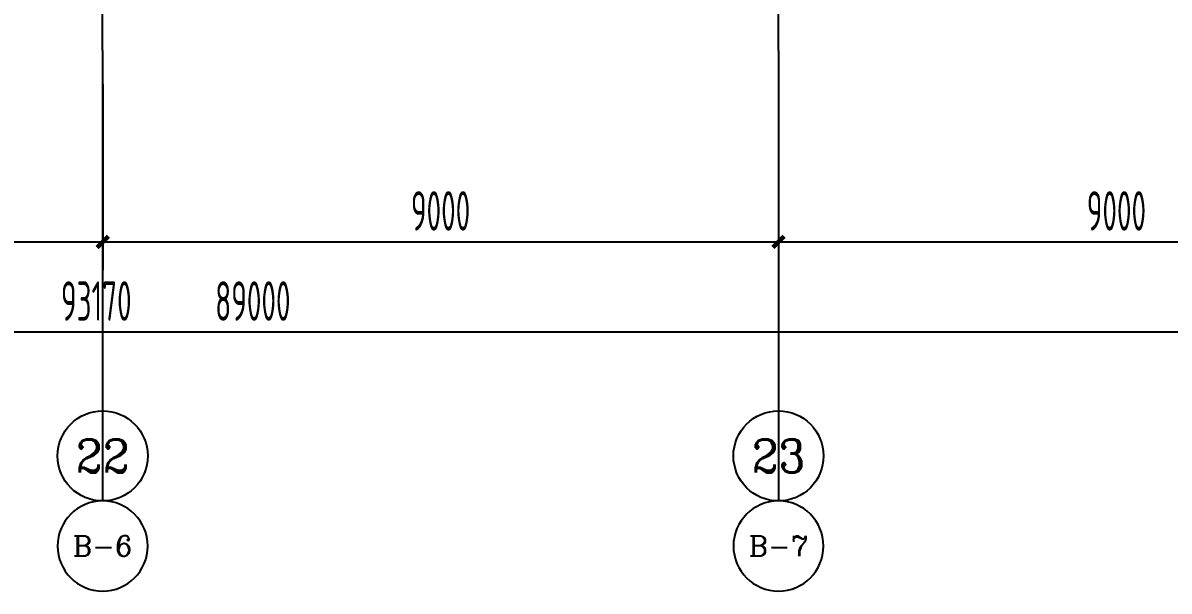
# Model space of a CAD drawing. Extents: x -473190 to 2138458, y -81875 to 2633646.
# Drawn here: x 1308253 to 1323516, y 134599 to 142165 of the extents above; entities that cross this region are included whole.
import ezdxf
from ezdxf.enums import TextEntityAlignment as Align

# ---------------------------------------------------------------- set-up
doc = ezdxf.new("R2010")
doc.units = 0
doc.header["$LTSCALE"] = 1000
doc.linetypes.add('DOTE', pattern=[2.42, 2, -0.2, 0.02, -0.2])
for name, color, linetype in [('AXIS', 3, 'Continuous'), ('AXIS_TEXT', 7, 'Continuous'), ('DOTE', 1, 'DOTE')]:
    doc.layers.add(name, color=color, linetype=linetype)
doc.styles.add('_TCH_AXIS', font='COMPLEX', dxfattribs={"bigfont": 'GBCBIG'})
doc.styles.add('_TCH_DIM_T3', font='tssdeng.shx', dxfattribs={"width": 0.564706, "bigfont": '@@@tssdchn.shx'})
doc.styles.add('COMPLEX', font='COMPLEX.shx', dxfattribs={"width": 0.65})
doc.dimstyles.new('_TCH_ARCH&&150', dxfattribs={"dimtxt": 525, "dimasz": 150, "dimexe": 375, "dimexo": 450, "dimgap": 150, "dimtad": 1, "dimdec": 0, "dimzin": 0, "dimdsep": 46, "dimtxsty": '_TCH_DIM_T3', "dimblk": 'ARCHTICK', "dimcen": 0.09, "dimclrt": 7, "dimazin": 2, "dimtfac": 1, "dimtdec": 0, "dimtix": 1, "dimtmove": 2, "dimatfit": 3, "dimfxl": 0, "dimtolj": 1, "dimtzin": 0, "dimarcsym": 0})

# ---------------------------------------------------------------- blocks, each defined once
blk = doc.blocks.new('_AXISO')
blk.add_circle((0, 0), 0.5)
at = {"layer": 'AXIS_TEXT', "style": 'COMPLEX', "width": 1.041667}
blk.add_attdef('A', text='', height=0.56, dxfattribs=at).set_placement((-0.25, -0.28), (0.25, -0.28), align=Align.FIT)
blk = doc.blocks.new('_ArchTick')
at = {"color": 0, "linetype": 'ByBlock', "const_width": 0.4}
blk.add_lwpolyline([(-0.5, -0.5), (0.5, 0.5)], dxfattribs=at)
blk = doc.blocks.new('*D3418')
at = {"layer": 'AXIS', "color": 0, "lineweight": -2, "transparency": 16777216}
for p, q in [((1302815, 141349), (1302815, 138874)), ((1309315, 141349), (1309315, 138874)), ((1302815, 139249), (1309315, 139249))]:
    blk.add_line(p, q, dxfattribs=at)
at = {"layer": 'Defpoints', "color": 0, "transparency": 16777216}
for p in [(1302815, 141799), (1309315, 141799), (1309315, 139249)]:
    blk.add_point(p, dxfattribs=at)
at = {"layer": 'AXIS', "color": 0, "lineweight": -2, "transparency": 16777216, "xscale": 150, "yscale": 150, "zscale": 150, "rotation": 180}
blk.add_blockref('_ArchTick', (1302815, 139249), dxfattribs=at)
at = {"layer": 'AXIS', "color": 0, "lineweight": -2, "transparency": 16777216, "xscale": 150, "yscale": 150, "zscale": 150}
blk.add_blockref('_ArchTick', (1309315, 139249), dxfattribs=at)
at = {"layer": 'AXIS', "color": 7, "transparency": 16777216, "insert": (1306065, 139661), "char_height": 525, "attachment_point": 5, "style": '_TCH_DIM_T3'}
blk.add_mtext('\\A1;6500', dxfattribs=at)
blk = doc.blocks.new('*D3419')
at = {"layer": 'AXIS', "color": 0, "lineweight": -2, "transparency": 16777216}
for p, q in [((1309315, 141349), (1309315, 138874)), ((1318315, 141349), (1318315, 138874)), ((1309315, 139249), (1318315, 139249))]:
    blk.add_line(p, q, dxfattribs=at)
at = {"layer": 'Defpoints', "color": 0, "transparency": 16777216}
for p in [(1309315, 141799), (1318315, 141799), (1318315, 139249)]:
    blk.add_point(p, dxfattribs=at)
at = {"layer": 'AXIS', "color": 0, "lineweight": -2, "transparency": 16777216, "xscale": 150, "yscale": 150, "zscale": 150, "rotation": 180}
blk.add_blockref('_ArchTick', (1309315, 139249), dxfattribs=at)
at = {"layer": 'AXIS', "color": 0, "lineweight": -2, "transparency": 16777216, "xscale": 150, "yscale": 150, "zscale": 150}
blk.add_blockref('_ArchTick', (1318315, 139249), dxfattribs=at)
at = {"layer": 'AXIS', "color": 7, "transparency": 16777216, "insert": (1313815, 139661), "char_height": 525, "attachment_point": 5, "style": '_TCH_DIM_T3'}
blk.add_mtext('\\A1;9000', dxfattribs=at)
blk = doc.blocks.new('*D3420')
at = {"layer": 'AXIS', "color": 0, "lineweight": -2, "transparency": 16777216}
for p, q in [((1318315, 141349), (1318315, 138874)), ((1327315, 141349), (1327315, 138874)), ((1318315, 139249), (1327315, 139249))]:
    blk.add_line(p, q, dxfattribs=at)
at = {"layer": 'Defpoints', "color": 0, "transparency": 16777216}
for p in [(1318315, 141799), (1327315, 141799), (1327315, 139249)]:
    blk.add_point(p, dxfattribs=at)
at = {"layer": 'AXIS', "color": 0, "lineweight": -2, "transparency": 16777216, "xscale": 150, "yscale": 150, "zscale": 150, "rotation": 180}
blk.add_blockref('_ArchTick', (1318315, 139249), dxfattribs=at)
at = {"layer": 'AXIS', "color": 0, "lineweight": -2, "transparency": 16777216, "xscale": 150, "yscale": 150, "zscale": 150}
blk.add_blockref('_ArchTick', (1327315, 139249), dxfattribs=at)
at = {"layer": 'AXIS', "color": 7, "transparency": 16777216, "insert": (1322815, 139661), "char_height": 525, "attachment_point": 5, "style": '_TCH_DIM_T3'}
blk.add_mtext('\\A1;9000', dxfattribs=at)
blk = doc.blocks.new('*D3427')
at = {"layer": 'AXIS', "color": 0, "lineweight": -2, "transparency": 16777216}
for p, q in [((1262645, 141349), (1262645, 137674)), ((1355815, 141349), (1355815, 137674)), ((1262645, 138049), (1355815, 138049))]:
    blk.add_line(p, q, dxfattribs=at)
at = {"layer": 'Defpoints', "color": 0, "transparency": 16777216}
for p in [(1262645, 141799), (1355815, 141799), (1355815, 138049)]:
    blk.add_point(p, dxfattribs=at)
at = {"layer": 'AXIS', "color": 0, "lineweight": -2, "transparency": 16777216, "xscale": 150, "yscale": 150, "zscale": 150, "rotation": 180}
blk.add_blockref('_ArchTick', (1262645, 138049), dxfattribs=at)
at = {"layer": 'AXIS', "color": 0, "lineweight": -2, "transparency": 16777216, "xscale": 150, "yscale": 150, "zscale": 150}
blk.add_blockref('_ArchTick', (1355815, 138049), dxfattribs=at)
at = {"layer": 'AXIS', "color": 7, "transparency": 16777216, "insert": (1309230, 138461), "char_height": 525, "attachment_point": 5, "style": '_TCH_DIM_T3'}
blk.add_mtext('\\A1;93170', dxfattribs=at)
blk = doc.blocks.new('*D3432')
at = {"layer": 'AXIS', "color": 0, "lineweight": -2, "transparency": 16777216}
for p, q in [((1302815, 141349), (1302815, 138874)), ((1309315, 141349), (1309315, 138874)), ((1302815, 139249), (1309315, 139249))]:
    blk.add_line(p, q, dxfattribs=at)
at = {"layer": 'Defpoints', "color": 0, "transparency": 16777216}
for p in [(1302815, 141799), (1309315, 141799), (1309315, 139249)]:
    blk.add_point(p, dxfattribs=at)
at = {"layer": 'AXIS', "color": 0, "lineweight": -2, "transparency": 16777216, "xscale": 150, "yscale": 150, "zscale": 150, "rotation": 180}
blk.add_blockref('_ArchTick', (1302815, 139249), dxfattribs=at)
at = {"layer": 'AXIS', "color": 0, "lineweight": -2, "transparency": 16777216, "xscale": 150, "yscale": 150, "zscale": 150}
blk.add_blockref('_ArchTick', (1309315, 139249), dxfattribs=at)
at = {"layer": 'AXIS', "color": 7, "transparency": 16777216, "insert": (1306065, 139661), "char_height": 525, "attachment_point": 5, "style": '_TCH_DIM_T3'}
blk.add_mtext('\\A1;6500', dxfattribs=at)
blk = doc.blocks.new('*D3433')
at = {"layer": 'AXIS', "color": 0, "lineweight": -2, "transparency": 16777216}
for p, q in [((1309315, 141349), (1309315, 138874)), ((1318315, 141349), (1318315, 138874)), ((1309315, 139249), (1318315, 139249))]:
    blk.add_line(p, q, dxfattribs=at)
at = {"layer": 'Defpoints', "color": 0, "transparency": 16777216}
for p in [(1309315, 141799), (1318315, 141799), (1318315, 139249)]:
    blk.add_point(p, dxfattribs=at)
at = {"layer": 'AXIS', "color": 0, "lineweight": -2, "transparency": 16777216, "xscale": 150, "yscale": 150, "zscale": 150, "rotation": 180}
blk.add_blockref('_ArchTick', (1309315, 139249), dxfattribs=at)
at = {"layer": 'AXIS', "color": 0, "lineweight": -2, "transparency": 16777216, "xscale": 150, "yscale": 150, "zscale": 150}
blk.add_blockref('_ArchTick', (1318315, 139249), dxfattribs=at)
at = {"layer": 'AXIS', "color": 7, "transparency": 16777216, "insert": (1313815, 139661), "char_height": 525, "attachment_point": 5, "style": '_TCH_DIM_T3'}
blk.add_mtext('\\A1;9000', dxfattribs=at)
blk = doc.blocks.new('*D3434')
at = {"layer": 'AXIS', "color": 0, "lineweight": -2, "transparency": 16777216}
for p, q in [((1318315, 141349), (1318315, 138874)), ((1327315, 141349), (1327315, 138874)), ((1318315, 139249), (1327315, 139249))]:
    blk.add_line(p, q, dxfattribs=at)
at = {"layer": 'Defpoints', "color": 0, "transparency": 16777216}
for p in [(1318315, 141799), (1327315, 141799), (1327315, 139249)]:
    blk.add_point(p, dxfattribs=at)
at = {"layer": 'AXIS', "color": 0, "lineweight": -2, "transparency": 16777216, "xscale": 150, "yscale": 150, "zscale": 150, "rotation": 180}
blk.add_blockref('_ArchTick', (1318315, 139249), dxfattribs=at)
at = {"layer": 'AXIS', "color": 0, "lineweight": -2, "transparency": 16777216, "xscale": 150, "yscale": 150, "zscale": 150}
blk.add_blockref('_ArchTick', (1327315, 139249), dxfattribs=at)
at = {"layer": 'AXIS', "color": 7, "transparency": 16777216, "insert": (1322815, 139661), "char_height": 525, "attachment_point": 5, "style": '_TCH_DIM_T3'}
blk.add_mtext('\\A1;9000', dxfattribs=at)
blk = doc.blocks.new('*D3439')
at = {"layer": 'AXIS', "color": 0, "lineweight": -2, "transparency": 16777216}
for p, q in [((1266815, 141349), (1266815, 137674)), ((1355815, 141349), (1355815, 137674)), ((1266815, 138049), (1355815, 138049))]:
    blk.add_line(p, q, dxfattribs=at)
at = {"layer": 'Defpoints', "color": 0, "transparency": 16777216}
for p in [(1266815, 141799), (1355815, 141799), (1355815, 138049)]:
    blk.add_point(p, dxfattribs=at)
at = {"layer": 'AXIS', "color": 0, "lineweight": -2, "transparency": 16777216, "xscale": 150, "yscale": 150, "zscale": 150, "rotation": 180}
blk.add_blockref('_ArchTick', (1266815, 138049), dxfattribs=at)
at = {"layer": 'AXIS', "color": 0, "lineweight": -2, "transparency": 16777216, "xscale": 150, "yscale": 150, "zscale": 150}
blk.add_blockref('_ArchTick', (1355815, 138049), dxfattribs=at)
at = {"layer": 'AXIS', "color": 7, "transparency": 16777216, "insert": (1311315, 138461), "char_height": 525, "attachment_point": 5, "style": '_TCH_DIM_T3'}
blk.add_mtext('\\A1;89000', dxfattribs=at)

msp = doc.modelspace()

# ---------------------------------------------------------------- linework, layer by layer
at = {"layer": 'AXIS'}
for p, q in [((1309314.7, 141798.7), (1309314.7, 135798.7)), ((1309314.7, 141798.7), (1309314.7, 136998.7)), ((1318314.7, 141798.7), (1318314.7, 135798.7)), ((1318314.7, 141798.7), (1318314.7, 136998.7))]:
    msp.add_line(p, q, dxfattribs=at)
at = {"layer": 'DOTE', "color": 16, "linetype": 'DOTE', "ltscale": 1.5}
for p, q in [((1309314.7, 141798.7), (1309314.7, 154134.8)), ((1318314.7, 141798.7), (1318314.7, 154134.8))]:
    msp.add_line(p, q, dxfattribs=at)

# ---------------------------------------------------------------- block references
at = {"layer": 'AXIS'}
ref = msp.add_blockref('_AXISO', (1309314.7, 136398.7), dxfattribs=dict(at, xscale=1200, yscale=1200, zscale=1200))
ref.add_attrib('A', '22', dxfattribs={"layer": 'AXIS_TEXT', "height": 441.41, "style": '_TCH_AXIS'}).set_placement((1308957.3, 136178), (1309672, 136178), align=Align.FIT)
ref = msp.add_blockref('_AXISO', (1318314.7, 136398.7), dxfattribs=dict(at, xscale=1200, yscale=1200, zscale=1200))
ref.add_attrib('A', '23', dxfattribs={"layer": 'AXIS_TEXT', "height": 441.41, "style": '_TCH_AXIS'}).set_placement((1317957.3, 136178), (1318672, 136178), align=Align.FIT)
ref = msp.add_blockref('_AXISO', (1309314.7, 135198.7), dxfattribs=dict(at, xscale=-1200, yscale=1200, zscale=1200, rotation=180))
ref.add_attrib('A', 'B-6', dxfattribs={"layer": 'AXIS_TEXT', "height": 269.48, "style": '_TCH_AXIS'}).set_placement((1308916.9, 135064), (1309712.5, 135064), align=Align.FIT)
ref = msp.add_blockref('_AXISO', (1318314.7, 135198.7), dxfattribs=dict(at, xscale=-1200, yscale=1200, zscale=1200, rotation=180))
ref.add_attrib('A', 'B-7', dxfattribs={"layer": 'AXIS_TEXT', "height": 269.48, "style": '_TCH_AXIS'}).set_placement((1317916.9, 135064), (1318712.5, 135064), align=Align.FIT)

# ---------------------------------------------------------------- dimensions: what is measured, and where the dimension line sits
for p1, p2, distance, picture, middle in [((1262644.5, 141798.7), (1355814.7, 141798.7), -3750, '*D3427', (1309229.6, 138461.2)), ((1266814.7, 141798.7), (1355814.7, 141798.7), -3750, '*D3439', (1311314.7, 138461.2)), ((1302814.7, 141798.7), (1309314.7, 141798.7), -2550, '*D3418', (1306064.7, 139661.2)), ((1302814.7, 141798.7), (1309314.7, 141798.7), -2550, '*D3432', (1306064.7, 139661.2)), ((1309314.7, 141798.7), (1318314.7, 141798.7), -2550, '*D3419', (1313814.7, 139661.2)), ((1309314.7, 141798.7), (1318314.7, 141798.7), -2550, '*D3433', (1313814.7, 139661.2)), ((1318314.7, 141798.7), (1327314.7, 141798.7), -2550, '*D3420', (1322814.7, 139661.2)), ((1318314.7, 141798.7), (1327314.7, 141798.7), -2550, '*D3434', (1322814.7, 139661.2))]:
    dim = msp.add_aligned_dim(p1=p1, p2=p2, distance=distance, dimstyle='_TCH_ARCH&&150', dxfattribs=at)
    dim.commit()
    dim.dimension.update_dxf_attribs({"geometry": picture, "text_midpoint": middle})

doc.saveas('drawing.dxf')
